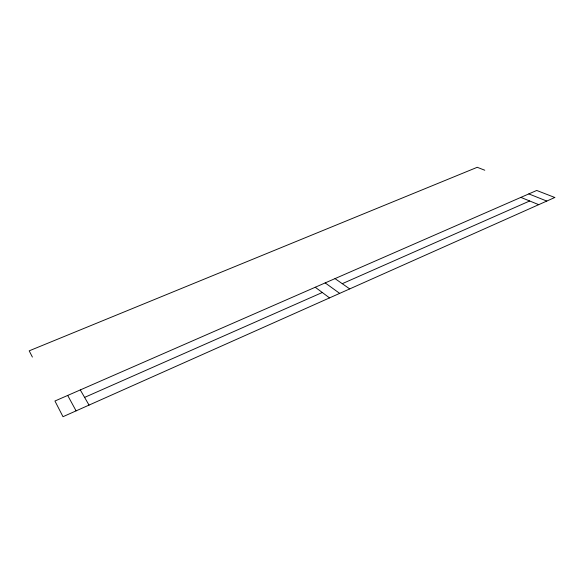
<?xml version="1.0" encoding="UTF-8"?>
<svg xmlns="http://www.w3.org/2000/svg" width="584" height="584" viewBox="0 0 584 584"><rect width="100%" height="100%" fill="white"/><g stroke="black" fill="none" stroke-linecap="round" stroke-linejoin="round"><path stroke-width="0.88" d="M84.6 397.397L322.295 292.496M342.268 283.685L529.681 200.976M484.778 170.229L477.245 167.294L29.2 350.838L32.397 357.072M528.827 193.903L546.799 201.064M520.862 197.385L538.718 204.663M335.019 278.604L349.714 288.905M325.178 282.904L339.684 293.38M315.243 287.248L329.544 297.898M80.293 389.929L89.038 405.092M67.686 395.434L76.095 410.866M554.8 197.494L62.992 416.706L54.94 401.011L536.718 190.457L554.8 197.494"/></g></svg>
